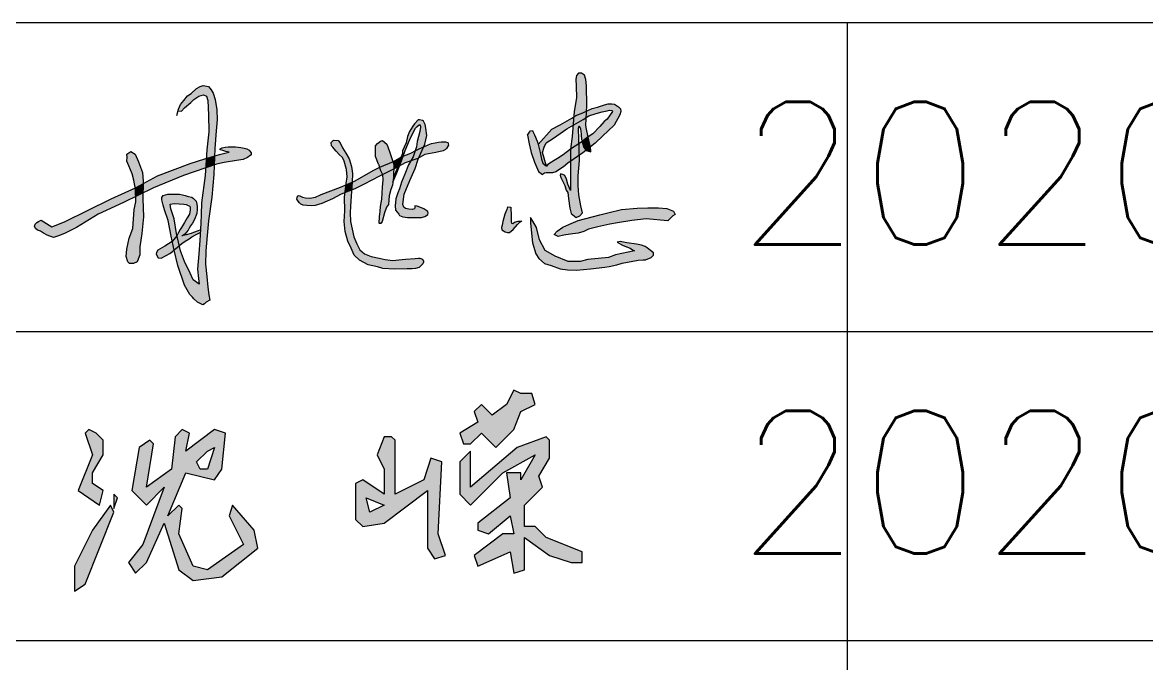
# Model space of a CAD drawing. Extents: x -14715 to 4269, y -24538 to -12228.
# Drawn here: x -12889.68 to -12866.03, y -24498.55 to -24485.06 of the extents above; entities that cross this region are included whole.
import ezdxf
from ezdxf.enums import TextEntityAlignment as Align

# ---------------------------------------------------------------- set-up
doc = ezdxf.new("R2010")
doc.units = 0
doc.header["$LTSCALE"] = 2000
doc.header["$MEASUREMENT"] = 0
doc.layers.get('0').update_dxf_attribs({"linetype": 'CONTINUOUS'})
doc.layers.add('HATCH', color=8, linetype='CONTINUOUS')
doc.styles.add('ECEC_TQ', font='txt_l.shx', dxfattribs={"bigfont": 'hztxt_l.shx'})

msp = doc.modelspace()

# ---------------------------------------------------------------- hatches: boundary and pattern name
at = {"linetype": 'Continuous'}
h = msp.add_hatch(color=256, dxfattribs=at)
h.paths.add_polyline_path([(-12881.158, -24494.911), (-12881.158, -24496.121), (-12881.007, -24496.348), (-12880.78, -24496.272), (-12880.931, -24495.819), (-12880.856, -24494.306), (-12881.083, -24494.23), (-12881.234, -24494.684), (-12881.839, -24494.987), (-12881.839, -24493.852), (-12881.915, -24493.777), (-12882.066, -24493.777), (-12882.217, -24494.155), (-12882.066, -24494.457), (-12882.066, -24494.987), (-12882.52, -24494.684), (-12882.671, -24494.76), (-12882.671, -24495.516), (-12882.52, -24495.667), (-12882.066, -24495.592)])
h.paths.add_polyline_path([(-12882.066, -24495.214), (-12882.368, -24495.365), (-12882.444, -24495.062)], flags=16)
h.paths.add_polyline_path([(-12879.343, -24493.625), (-12879.192, -24493.247), (-12878.89, -24493.096), (-12878.965, -24492.869), (-12879.192, -24492.869), (-12879.343, -24492.794), (-12879.495, -24493.096), (-12879.797, -24493.323), (-12880.024, -24493.096), (-12880.175, -24493.247), (-12880.1, -24493.474), (-12880.478, -24493.701), (-12880.402, -24493.928), (-12880.251, -24493.928), (-12880.024, -24493.701), (-12879.721, -24494.004)])
h.paths.add_polyline_path([(-12878.587, -24494.23), (-12878.587, -24493.852), (-12878.663, -24493.777), (-12879.268, -24494.004), (-12880.251, -24494.835), (-12880.251, -24494.079), (-12880.478, -24494.306), (-12880.478, -24494.987), (-12880.251, -24495.214), (-12879.57, -24494.533), (-12878.89, -24494.155), (-12879.192, -24494.684), (-12879.192, -24494.533), (-12879.495, -24494.533), (-12879.419, -24495.062), (-12880.1, -24495.592), (-12880.1, -24495.743), (-12879.873, -24495.819), (-12879.419, -24495.44), (-12879.343, -24495.819), (-12879.57, -24495.819), (-12880.175, -24496.272), (-12880.1, -24496.499), (-12879.419, -24496.197), (-12879.343, -24496.65), (-12879.116, -24496.575), (-12879.116, -24495.894), (-12878.587, -24496.272), (-12878.133, -24496.424), (-12877.906, -24496.424), (-12877.906, -24496.197), (-12878.663, -24495.894), (-12878.89, -24495.667), (-12879.116, -24495.667), (-12879.116, -24495.214), (-12878.738, -24494.835), (-12878.814, -24494.609)])
h = msp.add_hatch(color=256, dxfattribs=at)
h.paths.add_polyline_path([(-12888.206, -24494.76), (-12888.206, -24494.533), (-12887.979, -24494.155), (-12887.979, -24493.852), (-12888.13, -24493.701), (-12888.281, -24493.625), (-12888.357, -24493.701), (-12888.206, -24494.155), (-12888.508, -24494.911), (-12888.055, -24495.214), (-12887.979, -24494.911)])
h.paths.add_polyline_path([(-12887.676, -24495.062), (-12887.752, -24494.987), (-12887.752, -24495.289)])
h.paths.add_polyline_path([(-12887.752, -24495.365), (-12887.828, -24495.214), (-12888.206, -24495.743), (-12888.584, -24496.499), (-12888.584, -24497.029), (-12888.357, -24496.877)])
h.paths.add_polyline_path([(-12886.24, -24494.533), (-12885.635, -24494.684), (-12885.483, -24494.457), (-12885.408, -24493.701), (-12885.635, -24493.625), (-12886.24, -24494.079), (-12886.164, -24493.701), (-12886.315, -24493.625), (-12886.466, -24493.777), (-12886.542, -24494.457), (-12887.071, -24494.835), (-12886.92, -24493.928), (-12886.996, -24493.852), (-12887.223, -24494.004), (-12887.374, -24494.911), (-12887.071, -24495.214), (-12886.693, -24494.835), (-12887.147, -24496.045), (-12887.45, -24496.424), (-12887.298, -24496.65), (-12887.071, -24496.424), (-12886.693, -24495.592), (-12886.391, -24496.575), (-12886.088, -24496.802), (-12885.483, -24496.726), (-12884.727, -24496.121), (-12884.803, -24495.743), (-12885.256, -24495.214), (-12885.332, -24495.44), (-12885.03, -24496.045), (-12885.786, -24496.575), (-12886.088, -24496.499), (-12886.391, -24495.819), (-12886.315, -24495.289), (-12886.391, -24495.214), (-12886.618, -24495.44)])
h.paths.add_polyline_path([(-12886.013, -24494.306), (-12885.786, -24494.079), (-12885.635, -24494.004), (-12885.786, -24494.457), (-12885.937, -24494.457)], flags=16)
at = {"layer": 'HATCH'}
for points in [[(-12877.812, -24486.394), (-12877.823, -24486.265), (-12877.854, -24486.174), (-12877.918, -24486.132), (-12877.977, -24486.132), (-12878.019, -24486.177), (-12878.037, -24486.254), (-12878.03, -24486.405), (-12878.023, -24486.647), (-12878.072, -24486.938), (-12878.08, -24487.049), (-12878.034, -24487.022), (-12877.889, -24486.963), (-12877.811, -24486.925), (-12877.805, -24486.808)], [(-12885.604, -24487.344), (-12885.583, -24487.109), (-12885.586, -24486.902), (-12885.626, -24486.684), (-12885.669, -24486.547), (-12885.709, -24486.478), (-12885.765, -24486.409), (-12885.877, -24486.387), (-12885.941, -24486.406), (-12886.016, -24486.451), (-12886.131, -24486.558), (-12886.208, -24486.609), (-12886.28, -24486.702), (-12886.355, -24486.79), (-12886.398, -24486.886), (-12886.406, -24486.922), (-12886.333, -24486.929), (-12886.269, -24486.855), (-12886.137, -24486.743), (-12886.07, -24486.683), (-12885.968, -24486.615), (-12885.871, -24486.588), (-12885.803, -24486.615), (-12885.776, -24486.703), (-12885.763, -24487.003), (-12885.756, -24487.363), (-12885.8, -24487.742), (-12885.812, -24487.923), (-12885.634, -24487.872), (-12885.628, -24487.713)], [(-12877.811, -24486.925), (-12877.889, -24486.963), (-12878.034, -24487.022), (-12878.08, -24487.049), (-12878.093, -24487.225), (-12877.881, -24487.103), (-12877.818, -24487.062)], [(-12877.098, -24486.877), (-12877.137, -24486.835), (-12877.225, -24486.778), (-12877.277, -24486.772), (-12877.354, -24486.775), (-12877.435, -24486.798), (-12877.581, -24486.841), (-12877.695, -24486.873), (-12877.784, -24486.913), (-12877.811, -24486.925), (-12877.818, -24487.062), (-12877.765, -24487.028), (-12877.609, -24486.974), (-12877.483, -24486.941), (-12877.375, -24486.918), (-12877.329, -24486.91), (-12877.28, -24486.911), (-12877.263, -24486.937), (-12877.374, -24487.096), (-12877.441, -24487.146), (-12877.528, -24487.25), (-12877.677, -24487.407), (-12877.777, -24487.467), (-12877.763, -24487.538), (-12877.725, -24487.676), (-12877.63, -24487.599), (-12877.472, -24487.453), (-12877.231, -24487.225), (-12877.108, -24487.002), (-12877.091, -24486.932)], [(-12881.534, -24487.536), (-12881.461, -24487.376), (-12881.412, -24487.285), (-12881.376, -24487.254), (-12881.335, -24487.219), (-12881.31, -24487.214), (-12881.302, -24487.262), (-12881.32, -24487.356), (-12881.373, -24487.563), (-12881.386, -24487.678), (-12881.416, -24487.765), (-12881.403, -24487.758), (-12881.332, -24487.718), (-12881.235, -24487.677), (-12881.212, -24487.623), (-12881.174, -24487.438), (-12881.19, -24487.283), (-12881.209, -24487.21), (-12881.226, -24487.166), (-12881.244, -24487.141), (-12881.264, -24487.126), (-12881.326, -24487.109), (-12881.356, -24487.109), (-12881.433, -24487.197), (-12881.465, -24487.245), (-12881.498, -24487.299), (-12881.536, -24487.356), (-12881.578, -24487.464), (-12881.607, -24487.593), (-12881.65, -24487.688), (-12881.68, -24487.764), (-12881.685, -24487.821), (-12881.717, -24487.9), (-12881.689, -24487.885), (-12881.671, -24487.877), (-12881.627, -24487.755)], [(-12878.508, -24487.495), (-12878.224, -24487.301), (-12878.093, -24487.225), (-12878.08, -24487.049), (-12878.123, -24487.074), (-12878.369, -24487.213), (-12878.544, -24487.309), (-12878.828, -24487.629), (-12878.789, -24487.797), (-12878.761, -24487.939), (-12878.727, -24488.024), (-12878.65, -24488.085), (-12878.739, -24487.801), (-12878.705, -24487.685), (-12878.66, -24487.595)], [(-12877.818, -24487.062), (-12877.881, -24487.103), (-12878.093, -24487.225), (-12878.11, -24487.464), (-12878.146, -24487.728), (-12877.973, -24487.611), (-12877.976, -24487.499), (-12877.981, -24487.317), (-12877.979, -24487.283), (-12877.964, -24487.237), (-12877.936, -24487.302), (-12877.923, -24487.413), (-12877.921, -24487.442), (-12877.915, -24487.515), (-12877.899, -24487.558), (-12877.777, -24487.467), (-12877.809, -24487.307), (-12877.826, -24487.23)], [(-12878.834, -24487.601), (-12878.85, -24487.562), (-12878.905, -24487.426), (-12878.941, -24487.356), (-12878.949, -24487.334), (-12878.992, -24487.341), (-12879.008, -24487.373), (-12879.05, -24487.431), (-12879.018, -24487.618), (-12878.975, -24487.8), (-12878.903, -24487.999), (-12878.822, -24488.2), (-12878.736, -24488.258), (-12878.693, -24488.232), (-12878.657, -24488.227), (-12878.632, -24488.225), (-12878.581, -24488.225), (-12878.527, -24488.224), (-12878.455, -24488.205), (-12878.294, -24488.1), (-12878.201, -24488.023), (-12878.147, -24487.986), (-12878.146, -24487.728), (-12878.304, -24487.85), (-12878.423, -24487.924), (-12878.493, -24487.968), (-12878.549, -24487.999), (-12878.624, -24488.052), (-12878.65, -24488.085), (-12878.727, -24488.024), (-12878.761, -24487.939), (-12878.789, -24487.797)], [(-12882.752, -24488.091), (-12882.803, -24487.934), (-12882.877, -24487.812), (-12882.947, -24487.698), (-12882.994, -24487.594), (-12883.037, -24487.545), (-12883.132, -24487.541), (-12883.185, -24487.589), (-12883.175, -24487.655), (-12883.145, -24487.689), (-12883.117, -24487.72), (-12883.08, -24487.773), (-12883.01, -24487.844), (-12882.944, -24487.906), (-12882.913, -24487.981), (-12882.859, -24488.158), (-12882.846, -24488.309), (-12882.866, -24488.453), (-12882.869, -24488.473), (-12882.741, -24488.419), (-12882.737, -24488.24)], [(-12881.957, -24487.778), (-12882.009, -24487.621), (-12882.101, -24487.545), (-12882.145, -24487.557), (-12882.21, -24487.605), (-12882.254, -24487.658), (-12882.254, -24487.742), (-12882.254, -24487.882), (-12882.19, -24488.042), (-12882.166, -24488.109), (-12882.156, -24488.105), (-12881.886, -24487.99)], [(-12880.824, -24487.763), (-12880.777, -24487.738), (-12880.755, -24487.716), (-12880.733, -24487.681), (-12880.718, -24487.643), (-12880.719, -24487.614), (-12880.722, -24487.604), (-12880.732, -24487.59), (-12880.779, -24487.575), (-12880.872, -24487.575), (-12880.922, -24487.581), (-12880.992, -24487.595), (-12881.069, -24487.611), (-12881.146, -24487.638), (-12881.222, -24487.671), (-12881.235, -24487.677), (-12881.338, -24487.909), (-12881.21, -24487.841), (-12880.983, -24487.797)], [(-12877.973, -24487.611), (-12878.146, -24487.728), (-12878.147, -24487.986), (-12877.965, -24487.861)], [(-12877.868, -24487.692), (-12877.901, -24487.577), (-12877.899, -24487.558), (-12877.955, -24487.599), (-12877.973, -24487.611), (-12877.965, -24487.861), (-12877.888, -24487.808), (-12877.82, -24487.753)], [(-12877.763, -24487.538), (-12877.777, -24487.467), (-12877.777, -24487.468), (-12877.899, -24487.558), (-12877.901, -24487.577), (-12877.868, -24487.692), (-12877.82, -24487.753), (-12877.725, -24487.676)], [(-12887.155, -24488.219), (-12887.238, -24487.997), (-12887.308, -24487.83), (-12887.396, -24487.774), (-12887.479, -24487.83), (-12887.473, -24487.893), (-12887.484, -24487.981), (-12887.441, -24488.081), (-12887.367, -24488.245), (-12887.337, -24488.379), (-12887.302, -24488.543), (-12887.142, -24488.454), (-12887.141, -24488.404)], [(-12885.634, -24487.872), (-12885.812, -24487.923), (-12885.826, -24488.12), (-12885.642, -24488.056)], [(-12884.942, -24487.9), (-12884.867, -24487.848), (-12884.865, -24487.805), (-12884.909, -24487.747), (-12884.954, -24487.724), (-12885.012, -24487.71), (-12885.08, -24487.694), (-12885.195, -24487.681), (-12885.276, -24487.677), (-12885.352, -24487.677), (-12885.412, -24487.687), (-12885.474, -24487.7), (-12885.521, -24487.72), (-12885.517, -24487.745), (-12885.465, -24487.757), (-12885.397, -24487.774), (-12885.327, -24487.788), (-12885.389, -24487.807), (-12885.531, -24487.842), (-12885.634, -24487.872), (-12885.642, -24488.056), (-12885.595, -24488.04), (-12885.432, -24488.007), (-12885.175, -24487.963), (-12885.032, -24487.947)], [(-12881.458, -24487.886), (-12881.416, -24487.765), (-12881.506, -24487.815), (-12881.671, -24487.877), (-12881.705, -24487.975), (-12881.748, -24488.083), (-12881.629, -24488.015), (-12881.508, -24487.973)], [(-12881.235, -24487.677), (-12881.332, -24487.718), (-12881.403, -24487.758), (-12881.416, -24487.765), (-12881.458, -24487.886), (-12881.508, -24487.973), (-12881.361, -24487.921), (-12881.338, -24487.909)], [(-12877.962, -24487.968), (-12877.965, -24487.861), (-12878.147, -24487.986), (-12878.149, -24488.254), (-12878.15, -24488.468), (-12878.149, -24488.597), (-12878.202, -24488.464), (-12878.23, -24488.357), (-12878.265, -24488.282), (-12878.313, -24488.263), (-12878.34, -24488.251), (-12878.361, -24488.249), (-12878.369, -24488.278), (-12878.353, -24488.323), (-12878.294, -24488.436), (-12878.268, -24488.495), (-12878.237, -24488.59), (-12878.203, -24488.64), (-12878.187, -24488.767), (-12878.159, -24488.966), (-12878.136, -24489.083), (-12878.031, -24489.167), (-12877.951, -24489.131), (-12877.896, -24489.067), (-12877.93, -24488.92), (-12877.976, -24488.691), (-12877.987, -24488.492), (-12877.987, -24488.291)], [(-12877.725, -24487.676), (-12877.82, -24487.753), (-12877.721, -24487.784)], [(-12886.293, -24488.281), (-12885.826, -24488.12), (-12885.812, -24487.923), (-12885.841, -24487.931), (-12886.148, -24488.032), (-12886.838, -24488.286), (-12887.142, -24488.454), (-12887.146, -24488.648), (-12886.923, -24488.538)], [(-12886.355, -24489.866), (-12886.38, -24489.761), (-12886.455, -24489.826), (-12886.488, -24489.854), (-12886.487, -24489.855), (-12886.412, -24490.173), (-12886.268, -24490.586), (-12886.159, -24490.785), (-12886.097, -24490.838), (-12886.071, -24490.879), (-12885.994, -24490.948), (-12885.884, -24491.003), (-12885.846, -24490.978), (-12885.811, -24490.946), (-12885.739, -24490.901), (-12885.76, -24490.791), (-12885.777, -24490.63), (-12885.796, -24490.403), (-12885.824, -24490.15), (-12885.821, -24489.864), (-12885.792, -24489.542), (-12885.765, -24489.234), (-12885.695, -24488.739), (-12885.65, -24488.264), (-12885.642, -24488.056), (-12885.826, -24488.12), (-12885.837, -24488.282), (-12885.911, -24488.859), (-12885.918, -24489.102), (-12885.928, -24489.284), (-12885.948, -24489.649), (-12885.968, -24489.929), (-12885.992, -24490.249), (-12885.972, -24490.451), (-12885.958, -24490.569), (-12886.085, -24490.479), (-12886.151, -24490.338), (-12886.27, -24490.09)], [(-12882.164, -24488.293), (-12882.101, -24488.262), (-12882.144, -24488.175), (-12882.166, -24488.109), (-12882.283, -24488.166), (-12882.695, -24488.4), (-12882.741, -24488.419), (-12882.753, -24488.591), (-12882.682, -24488.565), (-12882.486, -24488.467)], [(-12881.865, -24488.052), (-12881.886, -24487.99), (-12882.156, -24488.105), (-12882.166, -24488.109), (-12882.144, -24488.175), (-12882.101, -24488.262), (-12881.868, -24488.148)], [(-12881.717, -24487.9), (-12881.873, -24487.985), (-12881.886, -24487.99), (-12881.865, -24488.052), (-12881.868, -24488.148), (-12881.831, -24488.13), (-12881.78, -24488.101)], [(-12881.748, -24488.083), (-12881.78, -24488.101), (-12881.853, -24488.266), (-12881.874, -24488.33), (-12881.886, -24488.424), (-12881.804, -24488.224)], [(-12881.414, -24488.132), (-12881.35, -24487.936), (-12881.338, -24487.909), (-12881.361, -24487.921), (-12881.508, -24487.973), (-12881.556, -24488.055), (-12881.634, -24488.254), (-12881.705, -24488.423), (-12881.749, -24488.56), (-12881.784, -24488.647), (-12881.823, -24488.774), (-12881.839, -24488.917), (-12881.83, -24489.012), (-12881.763, -24489.097), (-12881.743, -24489.123), (-12881.674, -24489.15), (-12881.575, -24489.167), (-12881.509, -24489.168), (-12881.401, -24489.168), (-12881.283, -24489.164), (-12881.212, -24489.142), (-12881.177, -24489.125), (-12881.147, -24489.105), (-12881.142, -24489.075), (-12881.15, -24489.037), (-12881.232, -24488.981), (-12881.282, -24488.962), (-12881.375, -24488.927), (-12881.426, -24488.919), (-12881.426, -24488.958), (-12881.429, -24488.982), (-12881.481, -24488.996), (-12881.55, -24488.993), (-12881.619, -24488.974), (-12881.657, -24488.945), (-12881.673, -24488.894), (-12881.649, -24488.674), (-12881.531, -24488.388)], [(-12881.671, -24487.877), (-12881.689, -24487.885), (-12881.717, -24487.9), (-12881.78, -24488.101), (-12881.748, -24488.083), (-12881.705, -24487.975)], [(-12881.873, -24488.315), (-12881.868, -24488.148), (-12882.101, -24488.262), (-12882.095, -24488.371), (-12882.11, -24488.529), (-12882.125, -24488.781), (-12882.15, -24488.933), (-12882.159, -24489.036), (-12882.169, -24489.095), (-12882.171, -24489.145), (-12882.171, -24489.189), (-12882.177, -24489.246), (-12882.177, -24489.274), (-12882.172, -24489.287), (-12882.164, -24489.294), (-12882.138, -24489.293), (-12882.109, -24489.249), (-12882.059, -24489.068), (-12882.017, -24488.948), (-12881.977, -24488.892), (-12881.965, -24488.712), (-12881.925, -24488.575), (-12881.893, -24488.483)], [(-12888.086, -24489.097), (-12887.554, -24488.851), (-12887.293, -24488.722), (-12887.297, -24488.566), (-12887.302, -24488.543), (-12887.813, -24488.775), (-12888.793, -24489.258), (-12889.062, -24489.361), (-12889.286, -24489.223), (-12889.338, -24489.246), (-12889.373, -24489.272), (-12889.408, -24489.307), (-12889.427, -24489.345), (-12889.402, -24489.398), (-12889.363, -24489.429), (-12889.297, -24489.456), (-12889.237, -24489.495), (-12889.161, -24489.538), (-12889.027, -24489.586), (-12888.916, -24489.549), (-12888.796, -24489.505), (-12888.542, -24489.373)], [(-12887.142, -24488.454), (-12887.302, -24488.543), (-12887.297, -24488.566), (-12887.293, -24488.722), (-12887.146, -24488.648)], [(-12882.972, -24488.673), (-12882.892, -24488.643), (-12882.869, -24488.473), (-12882.99, -24488.525), (-12883.392, -24488.68), (-12883.516, -24488.739), (-12883.634, -24488.76), (-12883.726, -24488.75), (-12883.787, -24488.734), (-12883.853, -24488.701), (-12883.88, -24488.71), (-12883.901, -24488.736), (-12883.904, -24488.779), (-12883.88, -24488.82), (-12883.849, -24488.857), (-12883.819, -24488.884), (-12883.774, -24488.907), (-12883.696, -24488.916), (-12883.605, -24488.923), (-12883.517, -24488.916), (-12883.381, -24488.868), (-12883.154, -24488.774)], [(-12882.741, -24488.419), (-12882.869, -24488.473), (-12882.892, -24488.643), (-12882.753, -24488.591)], [(-12887.132, -24489.149), (-12887.148, -24488.774), (-12887.146, -24488.648), (-12887.293, -24488.722), (-12887.29, -24488.837), (-12887.328, -24488.995), (-12887.353, -24489.393), (-12887.432, -24489.598), (-12887.484, -24489.83), (-12887.493, -24489.988), (-12887.459, -24490.101), (-12887.428, -24490.132), (-12887.342, -24490.132), (-12887.267, -24490.096), (-12887.211, -24489.952), (-12887.206, -24489.783), (-12887.166, -24489.499)], [(-12886.08, -24488.762), (-12886.117, -24488.738), (-12886.188, -24488.721), (-12886.252, -24488.701), (-12886.309, -24488.687), (-12886.373, -24488.677), (-12886.434, -24488.671), (-12886.532, -24488.671), (-12886.616, -24488.671), (-12886.72, -24488.701), (-12886.747, -24488.741), (-12886.747, -24488.792), (-12886.717, -24488.906), (-12886.687, -24489.001), (-12886.609, -24489.227), (-12886.552, -24489.557), (-12886.527, -24489.672), (-12886.429, -24489.548), (-12886.44, -24489.505), (-12886.485, -24489.194), (-12886.559, -24488.983), (-12886.568, -24488.883), (-12886.477, -24488.868), (-12886.285, -24488.885), (-12886.231, -24488.892), (-12886.19, -24488.911), (-12886.159, -24488.926), (-12886.148, -24488.961), (-12886.148, -24489.005), (-12886.166, -24489.098), (-12886.214, -24489.172), (-12886.27, -24489.272), (-12886.309, -24489.337), (-12886.331, -24489.374), (-12886.359, -24489.417), (-12886.392, -24489.478), (-12886.429, -24489.548), (-12886.38, -24489.761), (-12886.325, -24489.713), (-12886.253, -24489.665), (-12886.173, -24489.615), (-12886.112, -24489.57), (-12886.02, -24489.52), (-12885.939, -24489.483), (-12885.936, -24489.427), (-12885.973, -24489.437), (-12886.075, -24489.476), (-12886.118, -24489.494), (-12886.229, -24489.524), (-12886.294, -24489.538), (-12886.265, -24489.516), (-12886.194, -24489.435), (-12886.167, -24489.392), (-12886.14, -24489.338), (-12886.103, -24489.284), (-12886.056, -24489.206), (-12886.012, -24489.082), (-12886.005, -24488.997), (-12886.005, -24488.933), (-12886.009, -24488.883), (-12886.026, -24488.819)], [(-12882.78, -24489.066), (-12882.777, -24488.925), (-12882.762, -24488.719), (-12882.753, -24488.591), (-12882.892, -24488.643), (-12882.905, -24488.739), (-12882.899, -24489.023), (-12882.909, -24489.247), (-12882.888, -24489.457), (-12882.831, -24489.664), (-12882.762, -24489.813), (-12882.696, -24489.96), (-12882.584, -24490.065), (-12882.402, -24490.162), (-12882.209, -24490.204), (-12882.098, -24490.239), (-12881.853, -24490.254), (-12881.586, -24490.247), (-12881.482, -24490.246), (-12881.407, -24490.24), (-12881.329, -24490.216), (-12881.257, -24490.14), (-12881.239, -24490.104), (-12881.239, -24490.087), (-12881.252, -24490.05), (-12881.279, -24490.036), (-12881.315, -24490.024), (-12881.343, -24490.018), (-12881.414, -24490.031), (-12881.618, -24490.044), (-12881.762, -24490.057), (-12881.884, -24490.068), (-12882.049, -24490.049), (-12882.172, -24490.023), (-12882.344, -24489.982), (-12882.482, -24489.926), (-12882.583, -24489.848), (-12882.644, -24489.721), (-12882.706, -24489.574), (-12882.743, -24489.411), (-12882.773, -24489.251)], [(-12879.26, -24489.315), (-12879.21, -24489.255), (-12879.193, -24489.244), (-12879.25, -24489.24), (-12879.323, -24489.265), (-12879.363, -24489.29), (-12879.391, -24489.285), (-12879.393, -24489.257), (-12879.393, -24489.22), (-12879.398, -24489.162), (-12879.398, -24489.119), (-12879.398, -24489.059), (-12879.401, -24489.024), (-12879.401, -24488.979), (-12879.406, -24488.949), (-12879.471, -24488.944), (-12879.491, -24488.996), (-12879.529, -24489.097), (-12879.574, -24489.247), (-12879.589, -24489.328), (-12879.599, -24489.375), (-12879.592, -24489.426), (-12879.524, -24489.468), (-12879.474, -24489.483), (-12879.434, -24489.481), (-12879.353, -24489.418)], [(-12877.571, -24489.362), (-12877.322, -24489.307), (-12877.159, -24489.276), (-12876.86, -24489.225), (-12876.555, -24489.194), (-12876.102, -24489.232), (-12876.069, -24489.199), (-12875.995, -24489.131), (-12875.949, -24489.103), (-12875.982, -24489.032), (-12876.122, -24488.978), (-12876.298, -24488.965), (-12876.519, -24488.96), (-12876.743, -24488.968), (-12877.077, -24488.999), (-12877.36, -24489.067), (-12877.533, -24489.11), (-12877.984, -24489.228), (-12878.18, -24489.312), (-12878.312, -24489.368), (-12878.429, -24489.452), (-12878.492, -24489.523), (-12878.409, -24489.563), (-12878.286, -24489.535), (-12878.246, -24489.533), (-12878.101, -24489.512), (-12877.989, -24489.495), (-12877.869, -24489.459), (-12877.772, -24489.413)], [(-12878.862, -24489.378), (-12878.938, -24489.239), (-12878.989, -24489.165), (-12878.987, -24489.282), (-12878.951, -24489.695), (-12878.876, -24489.931), (-12878.816, -24490.029), (-12878.695, -24490.134), (-12878.555, -24490.174), (-12878.369, -24490.243), (-12878.214, -24490.269), (-12878.024, -24490.271), (-12877.728, -24490.247), (-12877.427, -24490.213), (-12877.338, -24490.193), (-12877.175, -24490.158), (-12877.062, -24490.128), (-12876.726, -24490.065), (-12876.62, -24490.057), (-12876.569, -24490.057), (-12876.448, -24490.005), (-12876.402, -24489.957), (-12876.4, -24489.908), (-12876.462, -24489.858), (-12876.533, -24489.803), (-12876.579, -24489.775), (-12876.656, -24489.749), (-12876.763, -24489.727), (-12876.962, -24489.695), (-12877.105, -24489.669), (-12877.165, -24489.683), (-12877.051, -24489.747), (-12877.007, -24489.765), (-12876.894, -24489.812), (-12876.845, -24489.842), (-12876.801, -24489.864), (-12877.201, -24489.951), (-12877.347, -24490.01), (-12877.781, -24490.049), (-12877.943, -24490.089), (-12878.2, -24490.089), (-12878.468, -24489.978), (-12878.681, -24489.859), (-12878.803, -24489.638)], [(-12886.488, -24489.854), (-12886.527, -24489.672), (-12886.683, -24489.767), (-12886.831, -24489.852), (-12886.859, -24489.898), (-12886.868, -24489.935), (-12886.822, -24490.013), (-12886.762, -24490.024), (-12886.653, -24489.965), (-12886.579, -24489.92), (-12886.518, -24489.88)], [(-12886.429, -24489.548), (-12886.527, -24489.672), (-12886.488, -24489.854), (-12886.455, -24489.826), (-12886.38, -24489.761)]]:
    msp.add_hatch(color=256, dxfattribs=at).paths.add_polyline_path(points)

# ---------------------------------------------------------------- linework, layer by layer
for p, q in [((-12907.322, -24485.063), (-12797.322, -24485.063)), ((-12872.322, -24517.563), (-12872.322, -24485.063)), ((-12907.322, -24491.563), (-12852.322, -24491.563)), ((-12907.322, -24498.063), (-12852.322, -24498.063))]:
    msp.add_line(p, q)
for points in [[(-12877.901, -24487.577), (-12877.868, -24487.692), (-12877.82, -24487.753), (-12877.721, -24487.784), (-12877.725, -24487.676), (-12877.763, -24487.538), (-12877.809, -24487.307), (-12877.826, -24487.23), (-12877.805, -24486.808), (-12877.812, -24486.394), (-12877.823, -24486.265), (-12877.854, -24486.174), (-12877.918, -24486.132), (-12877.977, -24486.132), (-12878.019, -24486.177), (-12878.037, -24486.254), (-12878.03, -24486.405), (-12878.023, -24486.647), (-12878.072, -24486.938), (-12878.11, -24487.464), (-12878.146, -24487.728), (-12878.149, -24488.254), (-12878.15, -24488.468), (-12878.149, -24488.597), (-12878.202, -24488.464), (-12878.23, -24488.357), (-12878.265, -24488.282)], [(-12886.43, -24487.02), (-12886.398, -24486.886), (-12886.355, -24486.79), (-12886.28, -24486.702), (-12886.208, -24486.609), (-12886.131, -24486.558), (-12886.016, -24486.451), (-12885.941, -24486.406), (-12885.877, -24486.387), (-12885.765, -24486.409), (-12885.709, -24486.478), (-12885.669, -24486.547), (-12885.626, -24486.684), (-12885.586, -24486.902), (-12885.583, -24487.109), (-12885.604, -24487.344), (-12885.628, -24487.713), (-12885.65, -24488.264), (-12885.695, -24488.739), (-12885.765, -24489.234), (-12885.792, -24489.542), (-12885.821, -24489.864), (-12885.824, -24490.15), (-12885.796, -24490.403), (-12885.777, -24490.63), (-12885.76, -24490.791), (-12885.739, -24490.901), (-12885.811, -24490.946), (-12885.846, -24490.978), (-12885.884, -24491.003), (-12885.994, -24490.948), (-12886.071, -24490.879), (-12886.097, -24490.838), (-12886.159, -24490.785), (-12886.268, -24490.586), (-12886.412, -24490.173), (-12886.487, -24489.855), (-12886.552, -24489.557), (-12886.609, -24489.227), (-12886.687, -24489.001), (-12886.717, -24488.906), (-12886.747, -24488.792), (-12886.747, -24488.741), (-12886.72, -24488.701), (-12886.72, -24488.701), (-12886.616, -24488.671), (-12886.532, -24488.671), (-12886.532, -24488.671), (-12886.434, -24488.671), (-12886.373, -24488.677), (-12886.309, -24488.687), (-12886.252, -24488.701), (-12886.188, -24488.721), (-12886.117, -24488.738), (-12886.08, -24488.762), (-12886.026, -24488.819), (-12886.009, -24488.883), (-12886.005, -24488.933), (-12886.005, -24488.997), (-12886.012, -24489.082), (-12886.056, -24489.206), (-12886.103, -24489.284), (-12886.14, -24489.338), (-12886.167, -24489.392), (-12886.194, -24489.435), (-12886.194, -24489.435), (-12886.265, -24489.516), (-12886.322, -24489.56)], [(-12886.406, -24486.922), (-12886.333, -24486.929), (-12886.333, -24486.929), (-12886.269, -24486.855), (-12886.137, -24486.743), (-12886.07, -24486.683), (-12885.968, -24486.615), (-12885.871, -24486.588), (-12885.871, -24486.588), (-12885.803, -24486.615), (-12885.776, -24486.703), (-12885.763, -24487.003), (-12885.756, -24487.363), (-12885.8, -24487.742), (-12885.837, -24488.282), (-12885.911, -24488.859), (-12885.918, -24489.102), (-12885.928, -24489.284), (-12885.948, -24489.649), (-12885.968, -24489.929), (-12885.992, -24490.249), (-12885.972, -24490.451), (-12885.958, -24490.569), (-12885.958, -24490.569), (-12886.085, -24490.479), (-12886.151, -24490.338), (-12886.27, -24490.09), (-12886.355, -24489.866), (-12886.44, -24489.505), (-12886.485, -24489.194), (-12886.559, -24488.983), (-12886.568, -24488.883), (-12886.568, -24488.883), (-12886.477, -24488.868), (-12886.285, -24488.885), (-12886.285, -24488.885), (-12886.231, -24488.892), (-12886.19, -24488.911), (-12886.159, -24488.926), (-12886.148, -24488.961), (-12886.148, -24489.005), (-12886.166, -24489.098), (-12886.214, -24489.172), (-12886.27, -24489.272), (-12886.309, -24489.337), (-12886.331, -24489.374), (-12886.359, -24489.417), (-12886.392, -24489.478), (-12886.429, -24489.548), (-12886.527, -24489.672), (-12886.683, -24489.767), (-12886.831, -24489.852), (-12886.859, -24489.898), (-12886.868, -24489.935), (-12886.822, -24490.013), (-12886.762, -24490.024), (-12886.653, -24489.965), (-12886.579, -24489.92), (-12886.518, -24489.88), (-12886.455, -24489.826), (-12886.325, -24489.713), (-12886.253, -24489.665), (-12886.173, -24489.615), (-12886.112, -24489.57), (-12886.02, -24489.52), (-12885.939, -24489.483)], [(-12879.05, -24487.431), (-12879.008, -24487.373), (-12878.992, -24487.341), (-12878.992, -24487.341), (-12878.949, -24487.334), (-12878.941, -24487.356), (-12878.905, -24487.426), (-12878.85, -24487.562), (-12878.834, -24487.601), (-12878.789, -24487.797), (-12878.761, -24487.939), (-12878.727, -24488.024), (-12878.65, -24488.085), (-12878.739, -24487.801), (-12878.705, -24487.685), (-12878.66, -24487.595), (-12878.508, -24487.495), (-12878.224, -24487.301), (-12877.881, -24487.103), (-12877.765, -24487.028), (-12877.609, -24486.974), (-12877.483, -24486.941), (-12877.375, -24486.918), (-12877.329, -24486.91), (-12877.28, -24486.911), (-12877.263, -24486.937), (-12877.374, -24487.096), (-12877.441, -24487.146), (-12877.528, -24487.25), (-12877.677, -24487.407), (-12877.777, -24487.468), (-12877.955, -24487.599), (-12878.146, -24487.728), (-12878.304, -24487.85), (-12878.423, -24487.924), (-12878.493, -24487.968), (-12878.549, -24487.999), (-12878.624, -24488.052), (-12878.65, -24488.085)], [(-12878.828, -24487.629), (-12878.544, -24487.309), (-12878.369, -24487.213), (-12878.123, -24487.074), (-12878.034, -24487.022), (-12877.889, -24486.963), (-12877.784, -24486.913), (-12877.695, -24486.873), (-12877.581, -24486.841), (-12877.435, -24486.798), (-12877.354, -24486.775), (-12877.277, -24486.772), (-12877.225, -24486.778), (-12877.137, -24486.835), (-12877.098, -24486.877), (-12877.091, -24486.932), (-12877.108, -24487.002), (-12877.231, -24487.225), (-12877.472, -24487.453), (-12877.63, -24487.599), (-12877.888, -24487.808), (-12878.201, -24488.023), (-12878.294, -24488.1), (-12878.455, -24488.205), (-12878.527, -24488.224), (-12878.581, -24488.225), (-12878.632, -24488.225), (-12878.657, -24488.227), (-12878.693, -24488.232), (-12878.736, -24488.258)], [(-12881.886, -24488.424), (-12881.804, -24488.224), (-12881.705, -24487.975), (-12881.627, -24487.755), (-12881.534, -24487.536), (-12881.461, -24487.376), (-12881.412, -24487.285), (-12881.376, -24487.254), (-12881.335, -24487.219), (-12881.31, -24487.214), (-12881.302, -24487.262), (-12881.32, -24487.356), (-12881.373, -24487.563), (-12881.386, -24487.678), (-12881.458, -24487.886), (-12881.556, -24488.055), (-12881.634, -24488.254), (-12881.705, -24488.423), (-12881.749, -24488.56), (-12881.784, -24488.647), (-12881.823, -24488.774), (-12881.839, -24488.917), (-12881.83, -24489.012), (-12881.763, -24489.097), (-12881.743, -24489.123), (-12881.674, -24489.15), (-12881.575, -24489.167), (-12881.509, -24489.168), (-12881.401, -24489.168), (-12881.283, -24489.164), (-12881.212, -24489.142), (-12881.177, -24489.125), (-12881.147, -24489.105), (-12881.142, -24489.075), (-12881.15, -24489.037), (-12881.232, -24488.981), (-12881.282, -24488.962), (-12881.375, -24488.927), (-12881.426, -24488.919), (-12881.426, -24488.958), (-12881.429, -24488.982), (-12881.481, -24488.996), (-12881.55, -24488.993), (-12881.619, -24488.974), (-12881.657, -24488.945), (-12881.673, -24488.894), (-12881.649, -24488.674), (-12881.531, -24488.388), (-12881.414, -24488.132), (-12881.35, -24487.936), (-12881.212, -24487.623), (-12881.174, -24487.438), (-12881.19, -24487.283), (-12881.209, -24487.21), (-12881.226, -24487.166), (-12881.244, -24487.141), (-12881.264, -24487.126), (-12881.326, -24487.109), (-12881.356, -24487.109), (-12881.433, -24487.197), (-12881.465, -24487.245), (-12881.498, -24487.299), (-12881.536, -24487.356), (-12881.578, -24487.464), (-12881.607, -24487.593), (-12881.65, -24487.688), (-12881.68, -24487.764), (-12881.685, -24487.821)], [(-12878.265, -24488.282), (-12878.313, -24488.263), (-12878.34, -24488.251), (-12878.361, -24488.249), (-12878.369, -24488.278), (-12878.353, -24488.323), (-12878.294, -24488.436), (-12878.268, -24488.495), (-12878.237, -24488.59), (-12878.203, -24488.64), (-12878.187, -24488.767), (-12878.159, -24488.966), (-12878.136, -24489.083), (-12878.031, -24489.167), (-12877.951, -24489.131), (-12877.896, -24489.067), (-12877.896, -24489.067), (-12877.93, -24488.92), (-12877.976, -24488.691), (-12877.987, -24488.492), (-12877.987, -24488.291), (-12877.962, -24487.968), (-12877.976, -24487.499), (-12877.981, -24487.317), (-12877.979, -24487.283), (-12877.964, -24487.237), (-12877.964, -24487.237), (-12877.936, -24487.302), (-12877.923, -24487.413), (-12877.921, -24487.442), (-12877.915, -24487.515), (-12877.899, -24487.558), (-12877.901, -24487.577)], [(-12880.732, -24487.59), (-12880.722, -24487.604), (-12880.719, -24487.614), (-12880.718, -24487.643), (-12880.733, -24487.681), (-12880.755, -24487.716), (-12880.777, -24487.738), (-12880.824, -24487.763), (-12880.983, -24487.797), (-12881.21, -24487.841), (-12881.361, -24487.921), (-12881.629, -24488.015), (-12881.831, -24488.13), (-12882.164, -24488.293), (-12882.486, -24488.467), (-12882.682, -24488.565), (-12882.972, -24488.673), (-12883.154, -24488.774), (-12883.381, -24488.868), (-12883.517, -24488.916), (-12883.605, -24488.923), (-12883.696, -24488.916), (-12883.774, -24488.907), (-12883.819, -24488.884), (-12883.849, -24488.857), (-12883.88, -24488.82), (-12883.904, -24488.779), (-12883.901, -24488.736), (-12883.88, -24488.71), (-12883.853, -24488.701)], [(-12883.853, -24488.701), (-12883.787, -24488.734), (-12883.726, -24488.75), (-12883.634, -24488.76), (-12883.516, -24488.739), (-12883.392, -24488.68), (-12882.99, -24488.525), (-12882.695, -24488.4), (-12882.283, -24488.166), (-12882.156, -24488.105), (-12881.873, -24487.985), (-12881.689, -24487.885), (-12881.506, -24487.815), (-12881.403, -24487.758), (-12881.332, -24487.718), (-12881.222, -24487.671), (-12881.146, -24487.638), (-12881.069, -24487.611), (-12880.992, -24487.595), (-12880.922, -24487.581), (-12880.872, -24487.575), (-12880.779, -24487.575), (-12880.779, -24487.575), (-12880.732, -24487.59)], [(-12883.175, -24487.655), (-12883.185, -24487.589), (-12883.132, -24487.541), (-12883.037, -24487.545), (-12882.994, -24487.594), (-12882.947, -24487.698), (-12882.877, -24487.812), (-12882.803, -24487.934), (-12882.752, -24488.091), (-12882.737, -24488.24), (-12882.741, -24488.419), (-12882.762, -24488.719), (-12882.777, -24488.925), (-12882.78, -24489.066), (-12882.773, -24489.251), (-12882.743, -24489.411), (-12882.706, -24489.574), (-12882.644, -24489.721), (-12882.583, -24489.848), (-12882.482, -24489.926), (-12882.344, -24489.982), (-12882.172, -24490.023), (-12882.049, -24490.049), (-12881.884, -24490.068), (-12881.762, -24490.057), (-12881.618, -24490.044), (-12881.414, -24490.031), (-12881.343, -24490.018), (-12881.315, -24490.024), (-12881.279, -24490.036), (-12881.252, -24490.05), (-12881.239, -24490.087), (-12881.239, -24490.104), (-12881.257, -24490.14), (-12881.329, -24490.216), (-12881.407, -24490.24), (-12881.482, -24490.246), (-12881.586, -24490.247), (-12881.853, -24490.254), (-12882.098, -24490.239), (-12882.209, -24490.204), (-12882.402, -24490.162), (-12882.584, -24490.065), (-12882.696, -24489.96), (-12882.762, -24489.813), (-12882.831, -24489.664), (-12882.888, -24489.457), (-12882.909, -24489.247), (-12882.899, -24489.023), (-12882.905, -24488.739), (-12882.866, -24488.453), (-12882.846, -24488.309), (-12882.859, -24488.158), (-12882.913, -24487.981), (-12882.944, -24487.906), (-12883.01, -24487.844), (-12883.08, -24487.773), (-12883.117, -24487.72), (-12883.145, -24487.689), (-12883.175, -24487.655)], [(-12882.19, -24488.042), (-12882.254, -24487.882), (-12882.254, -24487.742), (-12882.254, -24487.658), (-12882.21, -24487.605), (-12882.145, -24487.557), (-12882.101, -24487.545), (-12882.009, -24487.621), (-12881.957, -24487.778), (-12881.865, -24488.052), (-12881.873, -24488.315), (-12881.893, -24488.483), (-12881.925, -24488.575), (-12881.965, -24488.712), (-12881.977, -24488.892), (-12882.017, -24488.948), (-12882.059, -24489.068), (-12882.109, -24489.249), (-12882.138, -24489.293), (-12882.164, -24489.294)], [(-12879.05, -24487.431), (-12879.018, -24487.618), (-12878.975, -24487.8), (-12878.903, -24487.999), (-12878.822, -24488.2), (-12878.736, -24488.258)], [(-12889.286, -24489.223), (-12889.062, -24489.361), (-12888.793, -24489.258), (-12887.813, -24488.775), (-12887.302, -24488.543), (-12886.838, -24488.286), (-12886.148, -24488.032), (-12885.841, -24487.931), (-12885.531, -24487.842), (-12885.389, -24487.807), (-12885.327, -24487.788), (-12885.397, -24487.774), (-12885.465, -24487.757), (-12885.517, -24487.745), (-12885.517, -24487.745), (-12885.521, -24487.72), (-12885.474, -24487.7), (-12885.412, -24487.687), (-12885.352, -24487.677), (-12885.276, -24487.677), (-12885.195, -24487.681), (-12885.08, -24487.694), (-12885.012, -24487.71), (-12884.954, -24487.724), (-12884.909, -24487.747), (-12884.865, -24487.805), (-12884.867, -24487.848), (-12884.942, -24487.9), (-12885.032, -24487.947), (-12885.175, -24487.963), (-12885.432, -24488.007), (-12885.595, -24488.04), (-12886.293, -24488.281), (-12886.923, -24488.538), (-12887.554, -24488.851), (-12888.086, -24489.097), (-12888.542, -24489.373), (-12888.796, -24489.505), (-12888.916, -24489.549), (-12889.027, -24489.586), (-12889.161, -24489.538), (-12889.237, -24489.495), (-12889.297, -24489.456), (-12889.363, -24489.429), (-12889.402, -24489.398), (-12889.427, -24489.345), (-12889.408, -24489.307), (-12889.373, -24489.272), (-12889.338, -24489.246), (-12889.286, -24489.223)], [(-12887.479, -24487.83), (-12887.396, -24487.774), (-12887.308, -24487.83), (-12887.238, -24487.997), (-12887.155, -24488.219), (-12887.141, -24488.404), (-12887.148, -24488.774), (-12887.132, -24489.149), (-12887.166, -24489.499), (-12887.206, -24489.783), (-12887.211, -24489.952), (-12887.267, -24490.096), (-12887.342, -24490.132), (-12887.428, -24490.132), (-12887.459, -24490.101), (-12887.493, -24489.988), (-12887.484, -24489.83), (-12887.432, -24489.598), (-12887.353, -24489.393), (-12887.328, -24488.995), (-12887.29, -24488.837), (-12887.297, -24488.566), (-12887.337, -24488.379), (-12887.367, -24488.245), (-12887.441, -24488.081), (-12887.484, -24487.981), (-12887.473, -24487.893), (-12887.479, -24487.83)], [(-12881.685, -24487.821), (-12881.717, -24487.9), (-12881.78, -24488.101), (-12881.853, -24488.266), (-12881.874, -24488.33)], [(-12882.19, -24488.042), (-12882.144, -24488.175), (-12882.101, -24488.262), (-12882.095, -24488.371), (-12882.11, -24488.529), (-12882.125, -24488.781), (-12882.15, -24488.933), (-12882.159, -24489.036), (-12882.169, -24489.095), (-12882.171, -24489.145), (-12882.171, -24489.189), (-12882.177, -24489.246), (-12882.177, -24489.274)], [(-12879.471, -24488.944), (-12879.491, -24488.996), (-12879.529, -24489.097), (-12879.574, -24489.247), (-12879.589, -24489.328), (-12879.599, -24489.375), (-12879.592, -24489.426), (-12879.592, -24489.426), (-12879.524, -24489.468), (-12879.474, -24489.483), (-12879.434, -24489.481), (-12879.353, -24489.418), (-12879.26, -24489.315), (-12879.21, -24489.255), (-12879.175, -24489.232)], [(-12879.471, -24488.944), (-12879.406, -24488.949), (-12879.401, -24488.979), (-12879.401, -24489.024), (-12879.398, -24489.059), (-12879.398, -24489.119), (-12879.398, -24489.162), (-12879.393, -24489.22), (-12879.393, -24489.257), (-12879.391, -24489.285), (-12879.391, -24489.285), (-12879.363, -24489.29), (-12879.323, -24489.265), (-12879.25, -24489.24), (-12879.25, -24489.24), (-12879.193, -24489.244)], [(-12878.429, -24489.452), (-12878.312, -24489.368), (-12878.18, -24489.312), (-12877.984, -24489.228), (-12877.533, -24489.11), (-12877.36, -24489.067), (-12877.077, -24488.999), (-12876.743, -24488.968), (-12876.519, -24488.96), (-12876.298, -24488.965), (-12876.122, -24488.978), (-12875.982, -24489.032), (-12875.982, -24489.032), (-12875.949, -24489.103), (-12875.995, -24489.131), (-12876.069, -24489.199), (-12876.102, -24489.232), (-12876.102, -24489.232), (-12876.555, -24489.194), (-12876.86, -24489.225), (-12877.159, -24489.276), (-12877.322, -24489.307), (-12877.571, -24489.362), (-12877.772, -24489.413), (-12877.869, -24489.459), (-12877.989, -24489.495), (-12878.101, -24489.512), (-12878.246, -24489.533), (-12878.286, -24489.535), (-12878.409, -24489.563), (-12878.492, -24489.523), (-12878.429, -24489.452), (-12878.429, -24489.452)], [(-12882.177, -24489.274), (-12882.172, -24489.287), (-12882.164, -24489.294)], [(-12878.989, -24489.165), (-12878.987, -24489.282), (-12878.951, -24489.695), (-12878.876, -24489.931), (-12878.816, -24490.029), (-12878.695, -24490.134), (-12878.555, -24490.174), (-12878.369, -24490.243), (-12878.214, -24490.269), (-12878.024, -24490.271), (-12877.728, -24490.247), (-12877.427, -24490.213), (-12877.338, -24490.193), (-12877.175, -24490.158), (-12877.062, -24490.128), (-12876.726, -24490.065), (-12876.62, -24490.057), (-12876.569, -24490.057), (-12876.448, -24490.005), (-12876.402, -24489.957), (-12876.4, -24489.908), (-12876.462, -24489.858), (-12876.533, -24489.803), (-12876.579, -24489.775), (-12876.656, -24489.749), (-12876.763, -24489.727), (-12876.962, -24489.695), (-12877.105, -24489.669), (-12877.165, -24489.683), (-12877.165, -24489.683), (-12877.165, -24489.683), (-12877.051, -24489.747), (-12877.007, -24489.765), (-12876.894, -24489.812), (-12876.845, -24489.842), (-12876.801, -24489.864), (-12877.201, -24489.951), (-12877.347, -24490.01), (-12877.781, -24490.049), (-12877.943, -24490.089), (-12878.2, -24490.089), (-12878.468, -24489.978), (-12878.681, -24489.859), (-12878.803, -24489.638), (-12878.862, -24489.378), (-12878.938, -24489.239), (-12878.989, -24489.165)], [(-12886.294, -24489.538), (-12886.294, -24489.538), (-12886.229, -24489.524), (-12886.118, -24489.494), (-12886.075, -24489.476), (-12885.973, -24489.437), (-12885.936, -24489.427)]]:
    msp.add_lwpolyline(points)
at = {"linetype": 'Continuous', "elevation": 2318108.623}
for points in [[(-12879.192, -24492.869), (-12879.343, -24492.794), (-12879.495, -24493.096), (-12879.797, -24493.323), (-12880.024, -24493.096), (-12880.175, -24493.247), (-12880.1, -24493.474), (-12880.478, -24493.701), (-12880.402, -24493.928), (-12880.251, -24493.928), (-12880.024, -24493.701), (-12879.721, -24494.004), (-12879.343, -24493.625), (-12879.192, -24493.247), (-12878.89, -24493.096), (-12878.965, -24492.869), (-12879.192, -24492.869)], [(-12888.13, -24493.701), (-12888.281, -24493.625), (-12888.357, -24493.701), (-12888.206, -24494.155), (-12888.508, -24494.911), (-12888.055, -24495.214), (-12887.979, -24494.911), (-12888.206, -24494.76), (-12888.206, -24494.533), (-12887.979, -24494.155), (-12887.979, -24493.852), (-12888.13, -24493.701)], [(-12886.164, -24493.701), (-12886.315, -24493.625), (-12886.466, -24493.777), (-12886.542, -24494.457), (-12887.071, -24494.835), (-12886.92, -24493.928), (-12886.996, -24493.852), (-12887.223, -24494.004), (-12887.374, -24494.911), (-12887.071, -24495.214), (-12886.693, -24494.835), (-12887.147, -24496.045), (-12887.45, -24496.424), (-12887.298, -24496.65), (-12887.071, -24496.424), (-12886.693, -24495.592), (-12886.391, -24496.575), (-12886.088, -24496.802), (-12885.483, -24496.726), (-12884.727, -24496.121), (-12884.803, -24495.743), (-12885.256, -24495.214), (-12885.332, -24495.44), (-12885.03, -24496.045), (-12885.786, -24496.575), (-12886.088, -24496.499), (-12886.391, -24495.819), (-12886.315, -24495.289), (-12886.391, -24495.214), (-12886.618, -24495.44), (-12886.24, -24494.533), (-12885.635, -24494.684), (-12885.483, -24494.457), (-12885.408, -24493.701), (-12885.635, -24493.625), (-12886.24, -24494.079), (-12886.164, -24493.701)], [(-12881.839, -24493.852), (-12881.915, -24493.777), (-12882.066, -24493.777), (-12882.217, -24494.155), (-12882.066, -24494.457), (-12882.066, -24494.987), (-12882.52, -24494.684), (-12882.671, -24494.76), (-12882.671, -24495.516), (-12882.52, -24495.667), (-12882.066, -24495.592), (-12881.158, -24494.911), (-12881.158, -24496.121), (-12881.007, -24496.348), (-12880.78, -24496.272), (-12880.931, -24495.819), (-12880.856, -24494.306), (-12881.083, -24494.23), (-12881.234, -24494.684), (-12881.839, -24494.987), (-12881.839, -24493.852)], [(-12878.587, -24493.852), (-12878.663, -24493.777), (-12879.268, -24494.004), (-12880.251, -24494.835), (-12880.251, -24494.079), (-12880.478, -24494.306), (-12880.478, -24494.987), (-12880.251, -24495.214), (-12879.57, -24494.533), (-12878.89, -24494.155), (-12879.192, -24494.684), (-12879.192, -24494.533), (-12879.495, -24494.533), (-12879.419, -24495.062), (-12880.1, -24495.592), (-12880.1, -24495.743), (-12879.873, -24495.819), (-12879.419, -24495.44), (-12879.343, -24495.819), (-12879.57, -24495.819), (-12880.175, -24496.272), (-12880.1, -24496.499), (-12879.419, -24496.197), (-12879.343, -24496.65), (-12879.116, -24496.575), (-12879.116, -24495.894), (-12878.587, -24496.272), (-12878.133, -24496.424), (-12877.906, -24496.424), (-12877.906, -24496.197), (-12878.663, -24495.894), (-12878.89, -24495.667), (-12879.116, -24495.667), (-12879.116, -24495.214), (-12878.738, -24494.835), (-12878.814, -24494.609), (-12878.587, -24494.23), (-12878.587, -24493.852)], [(-12885.786, -24494.079), (-12885.635, -24494.004), (-12885.786, -24494.457), (-12885.937, -24494.457), (-12886.013, -24494.306), (-12885.786, -24494.079)], [(-12887.676, -24495.062), (-12887.752, -24494.987), (-12887.752, -24495.289), (-12887.676, -24495.062)], [(-12882.444, -24495.062), (-12882.066, -24495.214), (-12882.368, -24495.365), (-12882.444, -24495.062)], [(-12887.752, -24495.365), (-12887.828, -24495.214), (-12888.206, -24495.743), (-12888.584, -24496.499), (-12888.584, -24497.029), (-12888.357, -24496.877), (-12887.752, -24495.365)]]:
    msp.add_lwpolyline(points, dxfattribs=at)

# ---------------------------------------------------------------- texts
at = {"style": 'ECEC_TQ'}
for p in [(-12863.078, -24488.235), (-12863.078, -24494.735)]:
    msp.add_attdef('2020.04.30', text=' ', height=3, dxfattribs=at).set_placement(p, align=Align.MIDDLE)

doc.saveas('drawing.dxf')
